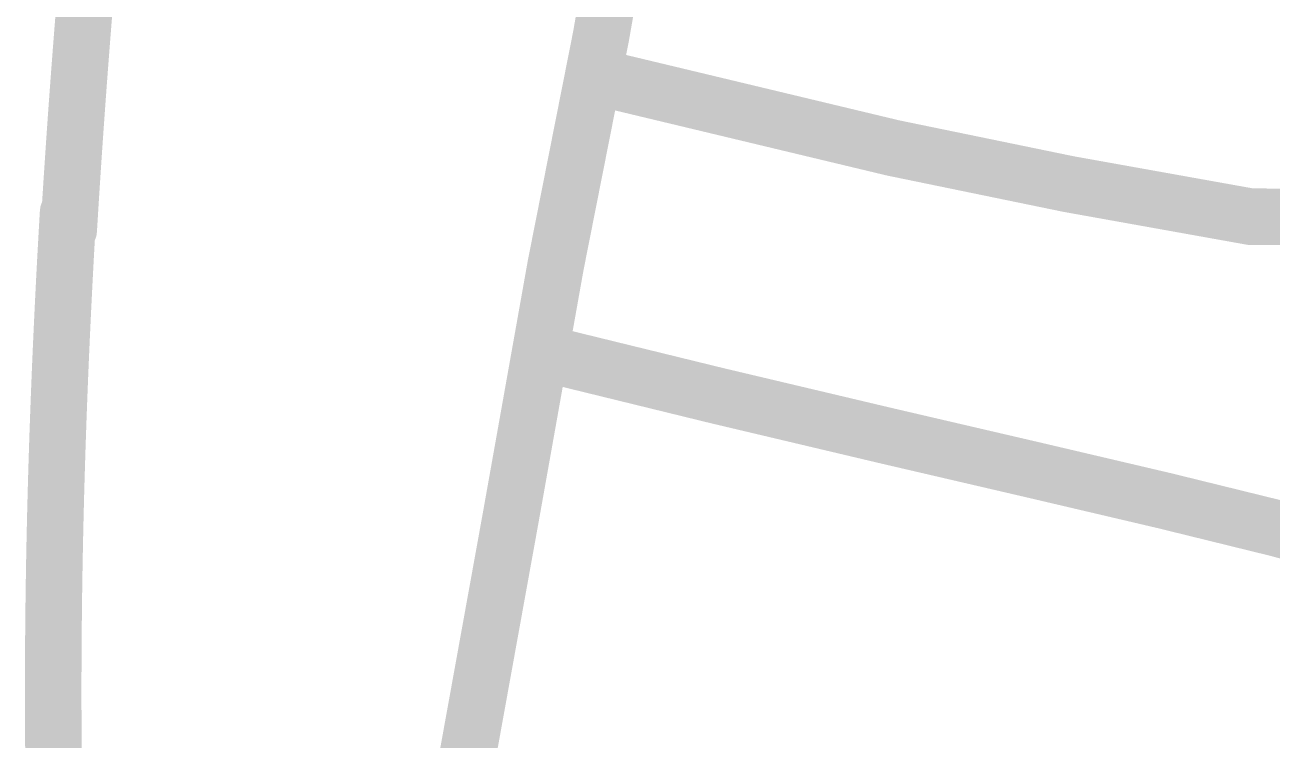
# Model space of a CAD drawing. Header units: inches. Extents: x -300 to 516, y -297 to 231.
# Drawn here: x -25.291 to -22.534, y -182.94 to -181.359 of the extents above; entities that cross this region are included whole.
import ezdxf

# ---------------------------------------------------------------- set-up
doc = ezdxf.new("R2010")
doc.units = ezdxf.units.IN
doc.header["$LTSCALE"] = 24
doc.header["$MEASUREMENT"] = 0
doc.layers.add('EXTERIOR ELEC EQUIP', color=190, linetype='Continuous')

msp = doc.modelspace()

# ---------------------------------------------------------------- linework, layer by layer
at = {"layer": 'EXTERIOR ELEC EQUIP', "const_width": 0.125}
for points in [[(-23.6052642257207, -179.023461736884), (-23.71181396106565, -179.6320072871618), (-23.81557073032224, -180.227183600087), (-23.91726952546661, -180.8109005654556), (-24.01764533847488, -181.3850680730639), (-24.11743316132319, -181.8890960127078), (-24.21736798598765, -182.4498942741836), (-24.31818480444441, -183.0068727472873), (-24.42061860866958, -183.561941321815), (-24.52506139352854, -184.116299800134), (-24.53570023733969, -184.1719803393905)], [(-19.34915933748507, -182.1216324837726), (-19.72235473741666, -182.0797302429686), (-20.1104925734844, -182.0372857747838), (-20.51070190902759, -181.9933953658197), (-20.92011180738554, -181.9471553026774), (-21.33567802024708, -181.8976543414113), (-21.75366305269914, -181.843951115887), (-22.17015609817816, -181.7850967294227), (-22.58124635012061, -181.7826422853369), (-22.98302300196295, -181.710638886948), (-23.37157524714162, -181.6306376375745), (-24.03299937329778, -181.4722379247066)], [(-21.21506066588271, -184.7431565658128), (-21.17026423072726, -184.4658655620607), (-21.1479900858185, -184.2242609787798), (-21.14517775844103, -184.0138711469486), (-21.15876677587949, -183.8302243975456), (-21.18569666541847, -183.6688490615495), (-21.22290695434261, -183.5252734699387), (-21.26733716993651, -183.3950259536918), (-21.31679484401731, -183.2743274050181), (-21.37255952653231, -183.1621689610492), (-21.43677877196129, -183.0582343201477), (-21.51160013478407, -182.962207180676), (-21.59917116948044, -182.8737712409965), (-21.70163943053022, -182.7926101994717), (-21.82115247241321, -182.7184077544639), (-21.95985784960921, -182.6508476043357), (-22.12023090142046, -182.5891502941062), (-22.30605810643892, -182.5306837554221), (-22.52145372807897, -182.4723527665868), (-22.770532029755, -182.4110621059035), (-23.05740727488141, -182.3437165516758), (-23.38619372687258, -182.267220882207), (-23.76100564914289, -182.1784798758004), (-24.15193898440375, -182.0827302704287)]]:
    msp.add_lwpolyline(points, dxfattribs=at)
at = {"layer": 'EXTERIOR ELEC EQUIP', "color": 60, "const_width": 0.125}
msp.add_lwpolyline([(-25.22769426549447, -183.0031919506966), (-25.22771029990605, -183.0018170871569), (-25.22772620215575, -183.0004420911855), (-25.22774197227814, -182.9990669628163), (-25.22775761030779, -182.9976917020828), (-25.22777311627924, -182.9963163090187), (-25.22778849022706, -182.9949407836578), (-25.22780373218581, -182.9935651260336), (-25.22781884219006, -182.9921893361799), (-25.22783382027436, -182.9908134141304), (-25.22784866647327, -182.9894373599187), (-25.22786338082136, -182.9880611735785), (-25.22787796335319, -182.9866848551435), (-25.22789241410332, -182.9853084046473), (-25.22790673310631, -182.9839318221237), (-25.22792092039671, -182.9825551076063), (-25.2279349760091, -182.9811782611288), (-25.22794889997803, -182.9798012827248), (-25.22796269233807, -182.9784241724281), (-25.22797635312378, -182.9770469302724), (-25.22798988236971, -182.9756695562912), (-25.22800328011043, -182.9742920505183), (-25.22801654638049, -182.9729144129874), (-25.22802968121447, -182.9715366437321), (-25.22804268464692, -182.9701587427861), (-25.2280555567124, -182.9687807101832), (-25.22806829744547, -182.9674025459569), (-25.22808090688071, -182.9660242501409), (-25.22809338505266, -182.964645822769), (-25.22810573199588, -182.9632672638748), (-25.22811794774494, -182.9618885734919), (-25.22813003233441, -182.9605097516541), (-25.22814198579883, -182.9591307983951), (-25.22815380817278, -182.9577517137485), (-25.2281654994908, -182.9563724977479), (-25.22817705978748, -182.9549931504272), (-25.22818848909736, -182.9536136718199), (-25.22819978745501, -182.9522340619597), (-25.22821095489498, -182.9508543208803), (-25.22822199145184, -182.9494744486154), (-25.22823289716015, -182.9480944451987), (-25.22824367205448, -182.9467143106638), (-25.22825431616934, -182.9453340450444), (-25.22826482953915, -182.9439536483738), (-25.22827521219827, -182.9425731206856), (-25.22828546418106, -182.9411924620131), (-25.22829558552191, -182.9398116723897), (-25.22830557625518, -182.9384307518487), (-25.22831543641523, -182.9370497004235), (-25.22832516603644, -182.9356685181477), (-25.22833476515305, -182.9342872050542), (-25.22834423379878, -182.9329057611756), (-25.22835357200725, -182.9315241865442), (-25.22836277981204, -182.9301424811921), (-25.22837185724677, -182.9287606451516), (-25.22838080434502, -182.9273786784549), (-25.22838962114041, -182.9259965811343), (-25.22839830766653, -182.924614353222), (-25.22840686395695, -182.9232319947502), (-25.22841529004512, -182.9218495057509), (-25.22842358596445, -182.920466886256), (-25.22843175174833, -182.9190841362976), (-25.22843978743019, -182.9177012559074), (-25.22844769304342, -182.9163182451176), (-25.22845546862145, -182.9149351039601), (-25.22846311419767, -182.9135518324667), (-25.2284706298055, -182.9121684306695), (-25.22847801547836, -182.9107848986004), (-25.22848527124964, -182.9094012362913), (-25.22849239715275, -182.9080174437743), (-25.2284993932211, -182.9066335210812), (-25.22850625948811, -182.905249468244), (-25.22851299598719, -182.9038652852947), (-25.22851960275173, -182.9024809722652), (-25.22852607981516, -182.9010965291874), (-25.22853242721088, -182.8997119560933), (-25.22853864497229, -182.8983272530149), (-25.22854473313282, -182.8969424199841), (-25.22855069172586, -182.8955574570329), (-25.22855652078483, -182.8941723641932), (-25.22856222034314, -182.8927871414969), (-25.22856779043419, -182.8914017889761), (-25.22857323109139, -182.8900163066626), (-25.22857854234816, -182.8886306945885), (-25.2285837242379, -182.8872449527856), (-25.22858877679403, -182.8858590812859), (-25.22859370004994, -182.8844730801214), (-25.22859849403905, -182.883086949324), (-25.22860315879477, -182.8817006889257), (-25.22860769435051, -182.8803142989584), (-25.22861210073968, -182.878927779454), (-25.22861637799568, -182.8775411304446), (-25.22862052615193, -182.8761543519621), (-25.22862454524183, -182.8747674440384), (-25.2286284352988, -182.8733804067054), (-25.22863219635624, -182.8719932399952), (-25.22863582844757, -182.8706059439397), (-25.22863933160618, -182.8692185185707), (-25.22864270586549, -182.8678309639204), (-25.22864595125892, -182.8664432800206), (-25.22864906781986, -182.8650554669032), (-25.22865205558173, -182.8636675246003), (-25.22865491457793, -182.8622794531438), (-25.22865764484188, -182.8608912525656), (-25.22866024640699, -182.8595029228977), (-25.22866271930666, -182.858114464172), (-25.22866506357417, -182.8567258764203), (-25.22866727924231, -182.8553371596736), (-25.22866936634369, -182.8539483139627), (-25.22867132491098, -182.8525593393184), (-25.22867315497679, -182.8511702357714), (-25.22867485657379, -182.8497810033526), (-25.22867642973462, -182.8483916420928), (-25.22867787449189, -182.8470021520228), (-25.22867919087777, -182.8456125331725), (-25.22868037892231, -182.8442227855691), (-25.22868143865509, -182.8428329092386), (-25.22868237010568, -182.8414429042073), (-25.22868317330365, -182.8400527705013), (-25.22868384827856, -182.8386625081469), (-25.22868439506, -182.8372721171702), (-25.22868481367751, -182.8358815975975), (-25.22868510416056, -182.8344909494546), (-25.22868526653805, -182.833100172767), (-25.22868530083881, -182.8317092675596), (-25.22868520709162, -182.8303182338574), (-25.22868498532529, -182.8289270716856), (-25.22868463556862, -182.827535781069), (-25.22868415785041, -182.8261443620329), (-25.22868355219945, -182.8247528146022), (-25.22868281864456, -182.8233611388019), (-25.22868195721453, -182.8219693346572), (-25.22868096793817, -182.820577402193), (-25.22867985084427, -182.8191853414344), (-25.22867860596164, -182.8177931524065), (-25.22867723331907, -182.8164008351342), (-25.22867573294537, -182.8150083896427), (-25.22867410486934, -182.8136158159569), (-25.22867234911978, -182.8122231141019), (-25.22867046572549, -182.8108302841028), (-25.22866845471527, -182.8094373259846), (-25.22866631611792, -182.8080442397723), (-25.22866404996225, -182.806651025491), (-25.22866165627705, -182.8052576831657), (-25.22865913509112, -182.8038642128215), (-25.22865648643328, -182.8024706144834), (-25.22865371033231, -182.8010768881764), (-25.22865080681701, -182.7996830339256), (-25.2286477759162, -182.7982890517561), (-25.22864461765866, -182.7968949416928), (-25.22864133207321, -182.7955007037609), (-25.22863791918864, -182.7941063379853), (-25.22863437903375, -182.7927118443911), (-25.22863071163735, -182.7913172230034), (-25.22862691702823, -182.7899224738472), (-25.2286229952352, -182.7885275969474), (-25.22861894628705, -182.7871325923293), (-25.2286147702126, -182.7857374600178), (-25.22861046704062, -182.7843422000379), (-25.22860603679995, -182.7829468124147), (-25.22860147951936, -182.7815512971733), (-25.22859679522766, -182.7801556543387), (-25.22859198395365, -182.7787598839359), (-25.22858704572614, -182.77736398599), (-25.22858198057392, -182.7759679605259), (-25.2285767885258, -182.7745718075689), (-25.22857146961057, -182.7731755271438), (-25.22856602385705, -182.7717791192758), (-25.22856045129402, -182.7703825839898), (-25.22855475195029, -182.768985921311), (-25.22854892585462, -182.7675891312643), (-25.22854297303567, -182.7661922138745), (-25.22853689352204, -182.7647951691665), (-25.22853068734233, -182.7633979971648), (-25.22852435452516, -182.7620006978943), (-25.22851789509913, -182.7606032713798), (-25.22851130909286, -182.759205717646), (-25.22850459653495, -182.7578080367176), (-25.22849775745388, -182.7564102286192), (-25.22849079187763, -182.7550122933746), (-25.22848369983403, -182.7536142310075), (-25.22847648135093, -182.7522160415414), (-25.22846913645617, -182.7508177249998), (-25.22846166517757, -182.7494192814066), (-25.228454067543, -182.7480207107851), (-25.22844634358028, -182.7466220131591), (-25.22843849331723, -182.745223188552), (-25.22843051678153, -182.7438242369873), (-25.22842241400083, -182.7424251584883), (-25.22841418500277, -182.7410259530782), (-25.22840582981501, -182.7396266207804), (-25.22839734846519, -182.7382271616183), (-25.22838874098096, -182.736827575615), (-25.22838000738998, -182.735427862794), (-25.22837114771988, -182.7340280231786), (-25.22836216199833, -182.732628056792), (-25.22835305025297, -182.7312279636577), (-25.22834381251144, -182.7298277437988), (-25.2283344488014, -182.7284273972387), (-25.22832495915049, -182.7270269240008), (-25.22831534358637, -182.7256263241083), (-25.22830560213669, -182.7242255975846), (-25.22829573482908, -182.7228247444529), (-25.22828574169121, -182.7214237647367), (-25.22827562275071, -182.7200226584592), (-25.22826537803524, -182.7186214256436), (-25.22825500757246, -182.7172200663135), (-25.22824451138999, -182.7158185804919), (-25.22823388951551, -182.7144169682024), (-25.22822314197664, -182.7130152294681), (-25.22821226880106, -182.7116133643125), (-25.22820127001639, -182.7102113727587), (-25.22819014565029, -182.7088092548302), (-25.22817889573042, -182.7074070105503), (-25.22816752028442, -182.7060046399422), (-25.22815601933993, -182.7046021430293), (-25.22814439292461, -182.7031995198348), (-25.22813264106611, -182.7017967703823), (-25.22812076379207, -182.7003938946948), (-25.22810876113014, -182.6989908927957), (-25.22809663310798, -182.6975877647084), (-25.22808437975323, -182.6961845104562), (-25.22807200109354, -182.6947811300624), (-25.22805949715655, -182.6933776235503), (-25.22804686796993, -182.6919739909432), (-25.22803411356132, -182.6905702322644), (-25.22802123395836, -182.6891663475373), (-25.2280082291887, -182.6877623367851), (-25.22799509928, -182.6863582000313), (-25.2279818442599, -182.684953937299), (-25.22796846415606, -182.6835495486116), (-25.22795495899611, -182.6821450339925), (-25.22794132880772, -182.6807403934649), (-25.22792757361852, -182.6793356270521), (-25.22791369345617, -182.6779307347775), (-25.22789968834832, -182.6765257166645), (-25.22788555832261, -182.6751205727362), (-25.2278713034067, -182.673715303016), (-25.22785692362823, -182.6723099075273), (-25.22784241901485, -182.6709043862933), (-25.22782778959422, -182.6694987393374), (-25.22781303539397, -182.6680929666828), (-25.22779815644176, -182.666687068353), (-25.22778315276524, -182.6652810443712), (-25.22776802439206, -182.6638748947607), (-25.22775277134986, -182.6624686195448), (-25.2277373936663, -182.6610622187469), (-25.22772189136902, -182.6596556923903), (-25.22770626448568, -182.6582490404983), (-25.22769051304391, -182.6568422630941), (-25.22767463707137, -182.6554353602012), (-25.22765863659572, -182.6540283318428), (-25.22764251164459, -182.6526211780423), (-25.22762626224564, -182.6512138988229), (-25.22760988842652, -182.6498064942081), (-25.22759339021487, -182.648398964221), (-25.22757676763834, -182.646991308885), (-25.22756002072459, -182.6455835282234), (-25.22754314950126, -182.6441756222596), (-25.227526153996, -182.6427675910169), (-25.22750903423646, -182.6413594345185), (-25.22749179025028, -182.6399511527878), (-25.22747442206513, -182.6385427458481), (-25.22745692970864, -182.6371342137228), (-25.22743931320847, -182.6357255564351), (-25.22742157259225, -182.6343167740083), (-25.22740370788766, -182.6329078664658), (-25.22738571912232, -182.6314988338308), (-25.2273676063239, -182.6300896761268), (-25.22734936952003, -182.628680393377), (-25.22733100873838, -182.6272709856047), (-25.22731252400658, -182.6258614528332), (-25.22729391535229, -182.624451795086), (-25.22727518280315, -182.6230420123862), (-25.22725632638682, -182.6216321047571), (-25.22723734613094, -182.6202220722222), (-25.22721824206317, -182.6188119148047), (-25.22719901421114, -182.6174016325279), (-25.22717966260252, -182.6159912254152), (-25.22716018726494, -182.6145806934899), (-25.22714058822606, -182.6131700367752), (-25.22712086551354, -182.6117592552945), (-25.227101019155, -182.6103483490712), (-25.22708104917811, -182.6089373181285), (-25.22706095561051, -182.6075261624897), (-25.22704073847986, -182.6061148821782), (-25.2270203978138, -182.6047034772172), (-25.22699993363997, -182.6032919476302), (-25.22697934598604, -182.6018802934403), (-25.22695863487964, -182.600468514671), (-25.22693780034843, -182.5990566113455), (-25.22691684242006, -182.5976445834872), (-25.22689576112218, -182.5962324311193), (-25.22687455648243, -182.5948201542652), (-25.22685322852845, -182.5934077529482), (-25.22683177728791, -182.5919952271916), (-25.22681020278846, -182.5905825770188), (-25.22678850505773, -182.5891698024529), (-25.22676668412338, -182.5877569035175), (-25.22674474001306, -182.5863438802357), (-25.22672267275442, -182.5849307326309), (-25.22670048237509, -182.5835174607265), (-25.22667816890275, -182.5821040645456), (-25.22665573236502, -182.5806905441117), (-25.22663317278957, -182.579276899448), (-25.22661049020404, -182.5778631305779), (-25.22658768463608, -182.5764492375247), (-25.22656475611334, -182.5750352203117), (-25.22654170466346, -182.5736210789622), (-25.22651853031411, -182.5722068134995), (-25.22649523309292, -182.570792423947), (-25.22647181302754, -182.5693779103279), (-25.22644827014563, -182.5679632726656), (-25.22642460447483, -182.5665485109834), (-25.22640081604279, -182.5651336253046), (-25.22637690487716, -182.5637186156525), (-25.22635287100559, -182.5623034820505), (-25.22632871445572, -182.5608882245218), (-25.22630443525522, -182.5594728430898), (-25.22628003343172, -182.5580573377778), (-25.22625550901287, -182.556641708609), (-25.22623086202633, -182.5552259556069), (-25.22620609249974, -182.5538100787947), (-25.22618120046075, -182.5523940781958), (-25.22615618593701, -182.5509779538334), (-25.22613104895618, -182.5495617057309), (-25.22610578954588, -182.5481453339116), (-25.22608040773379, -182.5467288383988), (-25.22605490354755, -182.5453122192158), (-25.2260292770148, -182.543895476386), (-25.22600352816319, -182.5424786099326), (-25.22597765702038, -182.5410616198789), (-25.225951663614, -182.5396445062484), (-25.22592554797172, -182.5382272690643), (-25.22589931012118, -182.5368099083498), (-25.22587295009003, -182.5353924241284), (-25.22584646790591, -182.5339748164234), (-25.22581986359648, -182.532557085258), (-25.22579313718938, -182.5311392306556), (-25.22576628871228, -182.5297212526395), (-25.2257393181928, -182.528303151233), (-25.22571222565861, -182.5268849264594), (-25.22568501113734, -182.525466578342), (-25.22565767465666, -182.5240481069042), (-25.2256302162442, -182.5226295121693), (-25.22560263592763, -182.5212107941606), (-25.22557493373458, -182.5197919529013), (-25.2255471096927, -182.5183729884149), (-25.22551916382966, -182.5169539007246), (-25.22549109617308, -182.5155346898538), (-25.22546290675062, -182.5141153558257), (-25.22543459558994, -182.5126958986637), (-25.22540616271868, -182.5112763183911), (-25.22537760816448, -182.5098566150311), (-25.22534893195501, -182.5084367886072), (-25.2253201341179, -182.5070168391427), (-25.22529121468081, -182.5055967666608), (-25.22526217367138, -182.5041765711849), (-25.22523301111727, -182.5027562527383), (-25.22520372704612, -182.5013358113442), (-25.22517432148558, -182.4999152470261), (-25.22514479446329, -182.4984945598072), (-25.22511514600693, -182.4970737497109), (-25.22508537614412, -182.4956528167604), (-25.22505548490251, -182.4942317609791), (-25.22502547230977, -182.4928105823903), (-25.22499533839352, -182.4913892810173), (-25.22496508318143, -182.4899678568834), (-25.22493470670115, -182.488546310012), (-25.22490420898032, -182.4871246404263), (-25.22487359004659, -182.4857028481497), (-25.2248428499276, -182.4842809332055), (-25.22481198865102, -182.482858895617), (-25.22478100624448, -182.4814367354075), (-25.22474990273564, -182.4800144526003), (-25.22471867815215, -182.4785920472188), (-25.22468733252165, -182.4771695192862), (-25.22465586587179, -182.4757468688259), (-25.22462427823023, -182.4743240958612), (-25.2245925696246, -182.4729012004154), (-25.22456074008257, -182.4714781825119), (-25.22452878963178, -182.4700550421739), (-25.22449671829986, -182.4686317794247), (-25.2244645261145, -182.4672083942877), (-25.22443221310331, -182.4657848867862), (-25.22439977929396, -182.4643612569435), (-25.2243672247141, -182.4629375047829), (-25.22433454939136, -182.4615136303277), (-25.22430175335341, -182.4600896336013), (-25.22426883662789, -182.458665514627), (-25.22423579924245, -182.4572412734281), (-25.22420264122473, -182.4558169100278), (-25.22416936260239, -182.4543924244495), (-25.22413596340308, -182.4529678167166), (-25.22410244365444, -182.4515430868523), (-25.22406880338413, -182.45011823488), (-25.22403504261979, -182.4486932608229), (-25.22400116138907, -182.4472681647044), (-25.22396715971962, -182.4458429465479), (-25.2239330376391, -182.4444176063765), (-25.22389879517514, -182.4429921442137), (-25.2238644323554, -182.4415665600827), (-25.22382994920752, -182.4401408540069), (-25.22379534575916, -182.4387150260095), (-25.22376062203797, -182.437289076114), (-25.22372577807158, -182.4358630043436), (-25.22369081388766, -182.4344368107216), (-25.22365572951385, -182.4330104952713), (-25.2236205249778, -182.4315840580161), (-25.22358520030716, -182.4301574989793), (-25.22354975552958, -182.4287308181841), (-25.2235141906727, -182.427304015654), (-25.22347850576418, -182.4258770914122), (-25.22344270083166, -182.424450045482), (-25.22340677590279, -182.4230228778867), (-25.22337073100523, -182.4215955886498), (-25.22333456616662, -182.4201681777944), (-25.22329828141461, -182.4187406453439), (-25.22326187677685, -182.4173129913216), (-25.22322535228098, -182.4158852157508), (-25.22318870795467, -182.4144573186549), (-25.22315194382555, -182.4130293000571), (-25.22311505992127, -182.4116011599808), (-25.22307805626949, -182.4101728984493), (-25.22304093289785, -182.4087445154859), (-25.22300368983399, -182.4073160111139), (-25.22296632710558, -182.4058873853567), (-25.22292884474027, -182.4044586382375), (-25.22289124276568, -182.4030297697796), (-25.22285352120949, -182.4016007800065), (-25.22281568009933, -182.4001716689413), (-25.22277771946286, -182.3987424366075), (-25.22273963932772, -182.3973130830283), (-25.22270143972156, -182.395883608227), (-25.22266312067204, -182.394454012227), (-25.2226246822068, -182.3930242950515), (-25.22258612435348, -182.391594456724), (-25.22254744713975, -182.3901644972676), (-25.22250865059324, -182.3887344167058), (-25.22246973474161, -182.3873042150618), (-25.22243069961251, -182.3858738923589), (-25.22239154523357, -182.3844434486205), (-25.22235227163246, -182.38301288387), (-25.22231287883683, -182.3815821981304), (-25.22227336687432, -182.3801513914253), (-25.22223373577257, -182.378720463778), (-25.22219398555924, -182.3772894152116), (-25.22215411626198, -182.3758582457497), (-25.22211412790844, -182.3744269554154), (-25.22207402052626, -182.3729955442321), (-25.2220337941431, -182.3715640122231), (-25.2219934487866, -182.3701323594117), (-25.22195298448442, -182.3687005858213), (-25.22191240126419, -182.3672686914751), (-25.22187169915358, -182.3658366763964), (-25.22183087818022, -182.3644045406087), (-25.22178993837177, -182.3629722841351), (-25.22174887975588, -182.3615399069991), (-25.22170770236019, -182.3601074092239), (-25.22166640621236, -182.3586747908328), (-25.22162499134004, -182.3572420518492), (-25.22158345777086, -182.3558091922964), (-25.22154180553249, -182.3543762121976), (-25.22150003465257, -182.3529431115763), (-25.22145814515875, -182.3515098904557), (-25.22141613707867, -182.3500765488591), (-25.22137401043999, -182.3486430868099), (-25.22133176527036, -182.3472095043313), (-25.22128940159743, -182.3457758014468), (-25.22124691944883, -182.3443419781795), (-25.22120431885223, -182.3429080345528), (-25.22116159983528, -182.34147397059), (-25.22111876242561, -182.3400397863145), (-25.22107580665089, -182.3386054817496), (-25.22103273253875, -182.3371710569185), (-25.22098954011685, -182.3357365118447), (-25.22094622941284, -182.3343018465513), (-25.22090280045436, -182.3328670610617), (-25.22085925326907, -182.3314321553993), (-25.2208155878846, -182.3299971295874), (-25.22077180432862, -182.3285619836492), (-25.22072790262878, -182.3271267176081), (-25.22068388281271, -182.3256913314873), (-25.22063974490807, -182.3242558253104), (-25.22059548894251, -182.3228201991004), (-25.22055111494367, -182.3213844528807), (-25.22050662293921, -182.3199485866748), (-25.22046201295678, -182.3185126005058), (-25.22041728502402, -182.3170764943971), (-25.22037243916858, -182.315640268372), (-25.22032747541811, -182.3142039224538), (-25.22028239380026, -182.3127674566659), (-25.22023719434269, -182.3113308710315), (-25.22019187707303, -182.309894165574), (-25.22014644201894, -182.3084573403167), (-25.22010088920806, -182.3070203952828), (-25.22005521866805, -182.3055833304958), (-25.22000943042655, -182.3041461459789), (-25.21996352451121, -182.3027088417555), (-25.21991750094969, -182.3012714178488), (-25.21987135976963, -182.2998338742822), (-25.21982510099867, -182.298396211079), (-25.21977872466448, -182.2969584282625), (-25.21973223079469, -182.295520525856), (-25.21968561941696, -182.2940825038828), (-25.21963889055893, -182.2926443623663), (-25.21959204424826, -182.2912061013298), (-25.21954508051259, -182.2897677207965), (-25.21949799937957, -182.2883292207899), (-25.21945080087686, -182.2868906013331), (-25.21940348503209, -182.2854518624497), (-25.21935605187292, -182.2840130041627), (-25.219308501427, -182.2825740264956), (-25.21926083372198, -182.2811349294717), (-25.2192130487855, -182.2796957131143), (-25.21916514664522, -182.2782563774466), (-25.21911712732878, -182.2768169224921), (-25.21906899086383, -182.2753773482741), (-25.21902073727803, -182.2739376548158), (-25.218972366599, -182.2724978421405), (-25.21892387885443, -182.2710579102717), (-25.21887527407194, -182.2696178592325), (-25.21882655227919, -182.2681776890464), (-25.21877771350382, -182.2667373997366), (-25.21872875777349, -182.2652969913264), (-25.21867968511584, -182.2638564638392), (-25.21863049555852, -182.2624158172983), (-25.21858118912919, -182.2609750517269), (-25.21853176585548, -182.2595341671485), (-25.21848222576506, -182.2580931635863), (-25.21843256888556, -182.2566520410636), (-25.21838279524464, -182.2552107996038), (-25.21833290486994, -182.2537694392302), (-25.21828289778913, -182.252327959966), (-25.21823277402983, -182.2508863618347), (-25.21818253361971, -182.2494446448594), (-25.21813217658641, -182.2480028090636), (-25.21808170295758, -182.2465608544705), (-25.21803111276087, -182.2451187811035), (-25.21798040602392, -182.2436765889859), (-25.2179295827744, -182.242234278141), (-25.21787864303994, -182.2407918485921), (-25.2178275868482, -182.2393493003625), (-25.21777641422682, -182.2379066334755), (-25.21772512520345, -182.2364638479545), (-25.21767371980575, -182.2350209438228), (-25.21762219806136, -182.2335779211036), (-25.21757055999792, -182.2321347798204), (-25.2175188056431, -182.2306915199963), (-25.21746693502453, -182.2292481416548), (-25.21741494816987, -182.2278046448192), (-25.21736284510677, -182.2263610295127), (-25.21731062586286, -182.2249172957587), (-25.21725829046582, -182.2234734435805), (-25.21720583894326, -182.2220294730013), (-25.21715327132281, -182.2205853840446), (-25.21710058763207, -182.2191411767334), (-25.21704778789863, -182.2176968510911), (-25.2169948721501, -182.2162524071408), (-25.21694184041407, -182.2148078449059), (-25.21688869271815, -182.2133631644095), (-25.21683542908994, -182.211918365675), (-25.216782049557, -182.2104734487254), (-25.21672855414679, -182.2090284135839), (-25.2166749428867, -182.2075832602733), (-25.21662121580415, -182.2061379888167), (-25.21656737292654, -182.2046925992369), (-25.21651341428129, -182.203247091557), (-25.21645933989581, -182.2018014657999), (-25.21640514979749, -182.2003557219885), (-25.21635084401375, -182.1989098601458), (-25.21629642257195, -182.1974638802947), (-25.21624188549945, -182.1960177824581), (-25.21618723282361, -182.1945715666588), (-25.2161324645718, -182.1931252329197), (-25.21607758077138, -182.1916787812638), (-25.2160225814497, -182.1902322117139), (-25.21596746663413, -182.1887855242928), (-25.21591223635203, -182.1873387190235), (-25.21585689063076, -182.1858917959289), (-25.21580142949767, -182.1844447550318), (-25.21574585298014, -182.1829975963552), (-25.21569016110552, -182.1815503199218), (-25.21563435390117, -182.1801029257547), (-25.21557843139446, -182.1786554138766), (-25.21552239361274, -182.1772077843104), (-25.21546624058338, -182.1757600370791), (-25.21540997233373, -182.1743121722056), (-25.21535358889116, -182.1728641897126), (-25.21529709028303, -182.1714160896231), (-25.21524047653669, -182.16996787196), (-25.21518374767952, -182.1685195367462), (-25.21512690373887, -182.1670710840045), (-25.2150699447421, -182.1656225137578), (-25.21501287071657, -182.164173826029), (-25.21495568168965, -182.1627250208411), (-25.21489837768869, -182.1612760982168), (-25.21484095874105, -182.159827058179), (-25.21478342487411, -182.1583779007507), (-25.21472577611521, -182.1569286259548), (-25.21466801249172, -182.155479233814), (-25.21461013403099, -182.1540297243514), (-25.2145521407604, -182.1525800975897), (-25.2144940327073, -182.1511303535519), (-25.21443580989905, -182.1496804922608), (-25.21437747236302, -182.1482305137393), (-25.21431902012656, -182.1467804180104), (-25.21426045321703, -182.1453302050969), (-25.21420177166179, -182.1438798750216), (-25.21414297548823, -182.1424294278075), (-25.21408406472367, -182.1409788634775), (-25.21402503939549, -182.1395281820544), (-25.21396589953105, -182.1380773835611), (-25.21390664515771, -182.1366264680205), (-25.21384727630283, -182.1351754354555), (-25.21378779299377, -182.1337242858889), (-25.2137281952579, -182.1322730193438), (-25.21366848312256, -182.1308216358428), (-25.21360865661511, -182.1293701354089), (-25.21354871576272, -182.1279185180647), (-25.21348866059258, -182.1264667838328), (-25.21342849113185, -182.1250149327359), (-25.2133682074077, -182.1235629647964), (-25.2133078094473, -182.122110880037), (-25.21324729727781, -182.1206586784803), (-25.21318667092642, -182.119206360149), (-25.21312593042015, -182.1177539250652), (-25.21306507578554, -182.1163013732509), (-25.21300410704898, -182.1148487047273), (-25.21294302423689, -182.1133959195159), (-25.21288182737565, -182.1119430176382), (-25.21282051649167, -182.1104899991155), (-25.21275909161136, -182.1090368639695), (-25.2126975527611, -182.1075836122214), (-25.21263589996728, -182.1061302438927), (-25.21257413325613, -182.1046767590046), (-25.21251225265386, -182.1032231575783), (-25.21245025818668, -182.1017694396349), (-25.21238814988081, -182.1003156051955), (-25.21232592776242, -182.0988616542814), (-25.21226359185777, -182.0974075869136), (-25.21220114219304, -182.0959534031134), (-25.21213857879444, -182.0944991029019), (-25.21207590168818, -182.0930446863002), (-25.21201311090048, -182.0915901533295), (-25.21195020645753, -182.090135504011), (-25.21188718838556, -182.0886807383658), (-25.21182405671076, -182.087225856415), (-25.21176081145935, -182.08577085818), (-25.21169745265754, -182.0843157436816), (-25.21163398033153, -182.0828605129413), (-25.21157039450753, -182.08140516598), (-25.21150669521176, -182.079949702819), (-25.21144288247042, -182.0784941234794), (-25.21137895630972, -182.0770384279824), (-25.21131491675586, -182.0755826163491), (-25.21125076383507, -182.0741266886007), (-25.21118649757354, -182.0726706447583), (-25.21112211799749, -182.0712144848432), (-25.21105762513312, -182.0697582088764), (-25.21099301900665, -182.0683018168791), (-25.21092829964428, -182.0668453088724), (-25.21086346707222, -182.0653886848776), (-25.21079852131668, -182.0639319449158), (-25.21073346240387, -182.062475089008), (-25.21066829035999, -182.0610181171756), (-25.21060300521127, -182.0595610294397), (-25.21053760698389, -182.0581038258213), (-25.21047209570409, -182.0566465063418), (-25.21040647139806, -182.0551890710221), (-25.21034073409201, -182.0537315198835), (-25.21027488381215, -182.0522738529472), (-25.21020892058469, -182.0508160702342), (-25.21014284443584, -182.0493581717658), (-25.2100766553918, -182.047900157563), (-25.2100103534788, -182.0464420276472), (-25.20994393872303, -182.0449837820393), (-25.2098774111507, -182.0435254207607), (-25.20981077078802, -182.0420669438323), (-25.20974401766121, -182.0406083512755), (-25.20967715179647, -182.0391496431112), (-25.20961017322001, -182.0376908193608), (-25.20954308195803, -182.0362318800454), (-25.2094758780367, -182.0347728251859), (-25.20940856148217, -182.0333136548036), (-25.20934113232063, -182.0318543689195), (-25.20927359057821, -182.0303949675547), (-25.20920593628108, -182.0289354507303), (-25.20913816945541, -182.0274758184673), (-25.20907029012736, -182.0260160707869), (-25.20900229832304, -182.0245562077101), (-25.20893419406848, -182.0230962292577), (-25.20886597738962, -182.0216361354505), (-25.20879764831244, -182.0201759263093), (-25.20872920686292, -182.018715601855), (-25.20866065306702, -182.0172551621083), (-25.20859198695071, -182.01579460709), (-25.20852320853995, -182.0143339368209), (-25.20845431786071, -182.0128731513218), (-25.20838531493892, -182.0114122506134), (-25.2083161998005, -182.0099512347165), (-25.20824697247136, -182.0084901036518), (-25.20817763297744, -182.0070288574399), (-25.20810818134465, -182.0055674961017), (-25.20803861759891, -182.0041060196579), (-25.20796894176614, -182.0026444281291), (-25.20789915387227, -182.0011827215362), (-25.2078292539432, -181.9997208998998), (-25.20775924200488, -181.9982589632406), (-25.20768911808321, -181.9967969115794), (-25.20761888220411, -181.9953347449369), (-25.20754853439351, -181.9938724633338), (-25.20747807467734, -181.9924100667909), (-25.2074075030815, -181.9909475553289), (-25.20733681963192, -181.9894849289685), (-25.20726602435452, -181.9880221877304), (-25.20719511727523, -181.9865593316353), (-25.20712409841995, -181.9850963607041), (-25.20705296781462, -181.9836332749573), (-25.20698172548516, -181.9821700744158), (-25.20691037145748, -181.9807067591002), (-25.20683890575751, -181.9792433290313), (-25.20676732841116, -181.9777797842298), (-25.20669563944436, -181.9763161247164), (-25.20662383888303, -181.9748523505119), (-25.20655192675309, -181.973388461637), (-25.20647990308046, -181.9719244581123), (-25.20640776789106, -181.9704603399587), (-25.20633552121082, -181.9689961071969), (-25.20626316306565, -181.9675317598475), (-25.20619069348147, -181.9660672979313), (-25.20611811248421, -181.964602721469), (-25.20604542009977, -181.9631380304814), (-25.2059726163541, -181.9616732249892), (-25.20589970127311, -181.960208305013), (-25.2058266748827, -181.9587432705737), (-25.20575353720883, -181.957278121692), (-25.20568028827739, -181.9558128583885), (-25.20560692811431, -181.954347480684), (-25.20553345674551, -181.9528819885992), (-25.20545987419692, -181.9514163821549), (-25.20538618049445, -181.9499506613718), (-25.20531237566403, -181.9484848262705), (-25.20523845973156, -181.9470188768719), (-25.20516443272299, -181.9455528131967), (-25.20509029466422, -181.9440866352655), (-25.20501604558118, -181.9426203430991), (-25.20494168549979, -181.9411539367182), (-25.20486721444597, -181.9396874161436), (-25.20479263244563, -181.9382207813959), (-25.20471793952471, -181.936754032496), (-25.20464313570912, -181.9352871694644), (-25.20456822102479, -181.933820192322), (-25.20449319549762, -181.9323531010895), (-25.20441805915355, -181.9308858957876), (-25.2043428120185, -181.929418576437), (-25.20426745411838, -181.9279511430584), (-25.20419198547913, -181.9264835956727), (-25.20411640612664, -181.9250159343004), (-25.20404071608686, -181.9235481589623), (-25.2039649153857, -181.9220802696792), (-25.20388900404907, -181.9206122664717), (-25.20381298210291, -181.9191441493607), (-25.20373684957313, -181.9176759183667), (-25.20366060648566, -181.9162075735107), (-25.2035842528664, -181.9147391148132), (-25.20350778874129, -181.9132705422949), (-25.20343121413625, -181.9118018559767), (-25.20335452907719, -181.9103330558792), (-25.20327773359005, -181.9088641420233), (-25.20320082770073, -181.9073951144295), (-25.20312381143515, -181.9059259731186), (-25.20304668481925, -181.9044567181114), (-25.20296944787894, -181.9029873494285), (-25.20289210064014, -181.9015178670907), (-25.20281464312878, -181.9000482711187), (-25.20273707537076, -181.8985785615333), (-25.20265939739203, -181.8971087383552), (-25.20258160921848, -181.895638801605), (-25.20250371087606, -181.8941687513036), (-25.20242570239066, -181.8926985874716), (-25.20234758378823, -181.8912283101298), (-25.20226935509467, -181.8897579192988), (-25.20219101633592, -181.8882874149995), (-25.20211256753788, -181.8868167972525), (-25.20203400872649, -181.8853460660786), (-25.20195533992765, -181.8838752214985), (-25.20187656116731, -181.8824042635329), (-25.20179767247136, -181.8809331922025), (-25.20171867386574, -181.8794620075281), (-25.20163956537636, -181.8779907095304), (-25.20156034702915, -181.8765192982301), (-25.20148101885003, -181.875047773648), (-25.20140158086491, -181.8735761358047), (-25.20132203309973, -181.872104384721), (-25.20124237558039, -181.8706325204176), (-25.20116260833283, -181.8691605429152), (-25.20108273138295, -181.8676884522347), (-25.20100274475669, -181.8662162483965), (-25.20092264847996, -181.8647439314217), (-25.20084244257869, -181.8632715013307), (-25.20076212707879, -181.8617989581444), (-25.20068170200618, -181.8603263018836), (-25.2006011673868, -181.8588535325688), (-25.20052052324655, -181.8573806502208), (-25.20043976961135, -181.8559076548605), (-25.20035890650714, -181.8544345465084), (-25.20027793395983, -181.8529613251853), (-25.20019685199533, -181.8514879909119), (-25.20011566063959, -181.8500145437091), (-25.2000343599185, -181.8485409835974), (-25.19995294985799, -181.8470673105976), (-25.199871430484, -181.8455935247304), (-25.19978980182242, -181.8441196260167), (-25.19970806389919, -181.842645614477), (-25.19962621674022, -181.8411714901321), (-25.19954426037145, -181.8396972530027), (-25.19946219481878, -181.8382229031096), (-25.19938002010814, -181.8367484404735), (-25.19929773626545, -181.8352738651151), (-25.19921534331664, -181.8337991770552), (-25.19913284128762, -181.8323243763143), (-25.19905023020431, -181.8308494629134), (-25.19896751009263, -181.8293744368731), (-25.19888468097851, -181.8278992982141), (-25.19880174288786, -181.8264240469572), (-25.19871869584661, -181.8249486831231), (-25.19863553988068, -181.8234732067325), (-25.19855227501598, -181.8219976178061), (-25.19846890127845, -181.8205219163646), (-25.19838541869399, -181.8190461024289), (-25.19830182728853, -181.8175701760196), (-25.19821812708799, -181.8160941371573), (-25.1981343181183, -181.814617985863), (-25.19805040040537, -181.8131417221572), (-25.19796637397512, -181.8116653460608), (-25.19788223885348, -181.8101888575943), (-25.19779799506637, -181.8087122567787), (-25.1977136426397, -181.8072355436345), (-25.1976291815994, -181.8057587181825), (-25.19754461197139, -181.8042817804434), (-25.19745993378158, -181.8028047304381), (-25.19737514705591, -181.801327568187), (-25.19729025182029, -181.7998502937111), (-25.19720524810063, -181.798372907031), (-25.19712013592288, -181.7968954081675), (-25.19703491531293, -181.7954177971413), (-25.19694958629672, -181.793940073973), (-25.19686414890016, -181.7924622386835), (-25.19677860314918, -181.7909842912935), (-25.1966929490697, -181.7895062318236), (-25.19660718668764, -181.7880280602946), (-25.19652131602891, -181.7865497767273), (-25.19643533711944, -181.7850713811423), (-25.19634924998516, -181.7835928735604), (-25.19626305465197, -181.7821142540023), (-25.19617675114581, -181.7806355224887), (-25.19609033949259, -181.7791566790403), (-25.19600381971823, -181.7776980687301), (-25.19591719184866, -181.776361416839), (-25.1958304559098, -181.7752687937004), (-25.19574361192755, -181.7745422696474), (-25.19565665992786, -181.7743039150133), (-25.19556959993664, -181.7746758001313), (-25.1954824319798, -181.7757799953346), (-25.19539515608327, -181.7777385709565), (-25.19530777227297, -181.7806125621739), (-25.19522028057483, -181.7842188635388), (-25.19513268101475, -181.788313334447), (-25.19504497361868, -181.792651834294), (-25.19495715841251, -181.7969902224758), (-25.19486923542218, -181.801084358388), (-25.19478120467361, -181.8046901014262), (-25.19469306619271, -181.8075633109864), (-25.19460482000541, -181.8095208816204), (-25.19451646613763, -181.8106238485051), (-25.19442800461529, -181.8109942819739), (-25.1943394354643, -181.8107542523599), (-25.1942507587106, -181.8100258299964), (-25.1941619743801, -181.8089310852167), (-25.19407308249872, -181.8075920883538), (-25.19398408309239, -181.8061309097411), (-25.19389497618702, -181.8046492746597), (-25.19380576180854, -181.8031675281823), (-25.19371643998286, -181.8016856703298), (-25.19362701073591, -181.8002037011229), (-25.19353747409361, -181.7987216205822), (-25.19344783008187, -181.7972394287285), (-25.19335807872662, -181.7957571255825), (-25.19326822005378, -181.794274711165), (-25.19317825408928, -181.7927921854967), (-25.19308818085903, -181.7913095485982), (-25.19299800038895, -181.7898268004904), (-25.19290771270497, -181.7883439411939), (-25.19281731783299, -181.7868609707295), (-25.19272681579896, -181.7853778891179), (-25.19263620662878, -181.7838946963798), (-25.19254549034838, -181.782411392536), (-25.19245466698368, -181.7809279776071), (-25.19236373656059, -181.779444451614), (-25.19227269910505, -181.7779608145772), (-25.19218155464296, -181.7764770665176), (-25.19209030320026, -181.7749932074559), (-25.19199894480286, -181.7735092374127), (-25.19190747947668, -181.7720251564089), (-25.19181590724765, -181.7705409644651), (-25.19172422814168, -181.7690566616021), (-25.1916324421847, -181.7675722478406), (-25.19154054940262, -181.7660877232013), (-25.19144854982137, -181.764603087705), (-25.19135644346687, -181.7631183413723), (-25.19126423036505, -181.761633484224), (-25.1911719105418, -181.7601485162808), (-25.19107948402307, -181.7586634375635), (-25.19098695083477, -181.7571782480927), (-25.19089431100283, -181.7556929478893), (-25.19080156455316, -181.7542075369738), (-25.19070871151168, -181.7527220153671), (-25.19061575190432, -181.7512363830899), (-25.19052268575699, -181.7497506401628), (-25.19042951309563, -181.7482647866067), (-25.19033623394614, -181.7467788224422), (-25.19024284833445, -181.7452927476901), (-25.19014935628647, -181.743806562371), (-25.19005575782814, -181.7423202665059), (-25.18996205298536, -181.7408338601152), (-25.18986824178408, -181.7393473432198), (-25.18977432425019, -181.7378607158404), (-25.18968030040963, -181.7363739779977), (-25.18958617028831, -181.7348871297124), (-25.18949193391216, -181.7334001710053), (-25.18939759130709, -181.7319131018971), (-25.18930314249903, -181.7304259224085), (-25.1892085875139, -181.7289386325603), (-25.18911392637762, -181.7274512323731), (-25.18901915911611, -181.7259637218677), (-25.18892428575529, -181.7244761010648), (-25.18882930632108, -181.7229883699852), (-25.18873422083941, -181.7215005286495), (-25.18863902933618, -181.7200125770785), (-25.18854373183733, -181.7185245152929), (-25.18844832836878, -181.7170363433135), (-25.18835281895644, -181.7155480611609), (-25.18825720362624, -181.7140596688559), (-25.18816148240409, -181.7125711664193), (-25.18806565531592, -181.7110825538716), (-25.18796972238766, -181.7095938312337), (-25.18787368364521, -181.7081049985264), (-25.18777753911451, -181.7066160557702), (-25.18768128882146, -181.705127002986), (-25.187584932792, -181.7036378401944), (-25.18748847105204, -181.7021485674162), (-25.18739190362751, -181.7006591846721), (-25.18729523054432, -181.6991696919829), (-25.1871984518284, -181.6976800893692), (-25.18710156750566, -181.6961903768518), (-25.18700457760204, -181.6947005544514), (-25.18690748214344, -181.6932106221888), (-25.18681028115579, -181.6917205800846), (-25.18671297466501, -181.6902304281596), (-25.18661556269703, -181.6887401664345), (-25.18651804527775, -181.68724979493), (-25.18642042243311, -181.6857593136669), (-25.18632269418902, -181.6842687226659), (-25.18622486057141, -181.6827780219477), (-25.18612692160619, -181.681287211533), (-25.18602887731929, -181.6797962914426), (-25.18593072773663, -181.6783052616972), (-25.18583247288412, -181.6768141223175), (-25.1857341127877, -181.6753228733242), (-25.18563564747327, -181.6738315147381), (-25.18553707696676, -181.6723400465798), (-25.1854384012941, -181.6708484688702), (-25.18533962048119, -181.6693567816299), (-25.18524073455398, -181.6678649848796), (-25.18514174353836, -181.6663730786401), (-25.18504264746027, -181.6648810629322), (-25.18494344634563, -181.6633889377765), (-25.18484414022035, -181.6618967031937), (-25.18474472911036, -181.6604043592046), (-25.18464521304158, -181.6589119058299), (-25.18454559203993, -181.6574193430904), (-25.18444586613133, -181.6559266710067), (-25.18434603534169, -181.6544338895995), (-25.18424609969696, -181.6529409988898), (-25.18414605922304, -181.651447998898), (-25.18404591394584, -181.649954889645), (-25.1839456638913, -181.6484616711514), (-25.18384530908534, -181.6469683434381), (-25.18374484955388, -181.6454749065257), (-25.18364428532283, -181.6439813604349), (-25.18354361641812, -181.6424877051865), (-25.18344284286566, -181.6409939408013), (-25.18334196469138, -181.6395000672998), (-25.18324098192121, -181.6380060847029), (-25.18313989458106, -181.6365119930313), (-25.18303870269685, -181.6350177923057), (-25.1829374062945, -181.6335234825468), (-25.18283600539995, -181.6320290637754), (-25.18273450003909, -181.6305345360122), (-25.18263289023785, -181.6290398992778), (-25.18253117602217, -181.6275451535931), (-25.18242935741795, -181.6260502989788), (-25.18232743445112, -181.6245553354555), (-25.1822254071476, -181.623060263044), (-25.1821232755333, -181.621565081765), (-25.18202103963417, -181.6200697916393), (-25.1819186994761, -181.6185743926876), (-25.18181625508502, -181.6170788849306), (-25.18171370648686, -181.615583268389), (-25.18161105370753, -181.6140875430835), (-25.18150829677296, -181.6125917090349), (-25.18140543570906, -181.611095766264), (-25.18130247054176, -181.6095997147913), (-25.18119940129698, -181.6081035546377), (-25.18109622800063, -181.6066072858239), (-25.18099295067865, -181.6051109083706), (-25.18088956935695, -181.6036144222985), (-25.18078608406144, -181.6021178276283), (-25.18068249481806, -181.6006211243809), (-25.18057880165272, -181.5991243125768), (-25.18047500459134, -181.5976273922369), (-25.18037110365985, -181.5961303633817), (-25.18026709888417, -181.5946332260322), (-25.1801629902902, -181.593135980209), (-25.18005877790389, -181.5916386259328), (-25.17995446175115, -181.5901411632243), (-25.17985004185789, -181.5886435921043), (-25.17974551825005, -181.5871459125936), (-25.17964089095353, -181.5856481247127), (-25.17953615999427, -181.5841502284825), (-25.17943132539817, -181.5826522239236), (-25.17932638719118, -181.5811541110569), (-25.17922134539919, -181.579655889903), (-25.17911620004814, -181.5781575604826), (-25.17901095116395, -181.5766591228165), (-25.17890559877253, -181.5751605769254), (-25.17880014289981, -181.57366192283), (-25.1786945835717, -181.572163160551), (-25.17858892081414, -181.5706642901093), (-25.17848315465304, -181.5691653115254), (-25.17837728511432, -181.5676662248201), (-25.1782713122239, -181.5661670300142), (-25.1781652360077, -181.5646677271284), (-25.17805905649164, -181.5631683161834), (-25.17795277370165, -181.5616687971998), (-25.17784638766365, -181.5601691701985), (-25.17773989840355, -181.5586694352002), (-25.17763330594727, -181.5571695922256), (-25.17752661032075, -181.5556696412954), (-25.17741981154989, -181.5541695824303), (-25.17731290966062, -181.5526694156512), (-25.17720590467887, -181.5511691409786), (-25.17709879663054, -181.5496687584333), (-25.17699158554157, -181.5481682680361), (-25.17688427143787, -181.5466676698076), (-25.17677685434536, -181.5451669637686), (-25.17666933428997, -181.5436661499399), (-25.17656171129761, -181.5421652283421), (-25.1764539853942, -181.5406641989959), (-25.17634615660568, -181.5391630619222), (-25.17623822495796, -181.5376618171415), (-25.17613019047694, -181.5361604646747), (-25.17602205318858, -181.5346590045425), (-25.17591381311877, -181.5331574367656), (-25.17580547029344, -181.5316557613647), (-25.17569702473852, -181.5301539783605), (-25.17558847647992, -181.5286520877738), (-25.17547982554357, -181.5271500896253), (-25.17537107195537, -181.5256479839357), (-25.17526221574127, -181.5241457707257), (-25.17515325692717, -181.5226434500161), (-25.175044195539, -181.5211410218276), (-25.17493503160267, -181.5196384861809), (-25.17482576514412, -181.5181358430967), (-25.17471639618925, -181.5166330925958), (-25.174606924764, -181.5151302346989), (-25.17449735089427, -181.5136272694268), (-25.17438767460601, -181.5121241968), (-25.17427789592511, -181.5106210168394), (-25.17416801487751, -181.5091177295657), (-25.17405803148912, -181.5076143349997), (-25.17394794578587, -181.5061108331619), (-25.17383775779368, -181.5046072240732), (-25.17372746753847, -181.5031035077543), (-25.17361707504615, -181.5015996842259), (-25.17350658034265, -181.5000957535088), (-25.17339598345389, -181.4985917156236), (-25.17328528440579, -181.4970875705911), (-25.17317448322428, -181.495583318432), (-25.17306357993527, -181.4940789591671), (-25.17295257456468, -181.492574492817), (-25.17284146713844, -181.4910699194025), (-25.17273025768246, -181.4895652389443), (-25.17261894622267, -181.4880604514632), (-25.17250753278498, -181.4865555569798), (-25.17239601739533, -181.4850505555149), (-25.17228440007962, -181.4835454470892), (-25.17217268086378, -181.4820402317234), (-25.17206085977373, -181.4805349094383), (-25.1719489368354, -181.4790294802546), (-25.1718369120747, -181.477523944193), (-25.17172478551754, -181.4760183012743), (-25.17161255718986, -181.474512551519), (-25.17150022711759, -181.4730066949481), (-25.17138779532662, -181.4715007315822), (-25.17127526184289, -181.469994661442), (-25.17116262669232, -181.4684884845483), (-25.17104988990083, -181.4669822009218), (-25.17093705149433, -181.4654758105831), (-25.17082411149876, -181.4639693135532), (-25.17071106994002, -181.4624627098525), (-25.17059792684405, -181.4609559995019), (-25.17048468223676, -181.4594491825222), (-25.17037133614408, -181.457942258934), (-25.17025788859192, -181.456435228758), (-25.1701443396062, -181.4549280920151), (-25.17003068921285, -181.4534208487258), (-25.16991693743779, -181.4519134989109), (-25.16980308430693, -181.4504060425913), (-25.1696891298462, -181.4488984797875), (-25.16957507408152, -181.4473908105203), (-25.16946091703882, -181.4458830348104), (-25.169346658744, -181.4443751526786), (-25.169232299223, -181.4428671641456), (-25.16911783850173, -181.441359069232), (-25.16900327660611, -181.4398508679588), (-25.16888861356207, -181.4383425603464), (-25.16877384939552, -181.4368341464158), (-25.16865898413239, -181.4353256261875), (-25.1685440177986, -181.4338169996824), (-25.16842895042005, -181.4323082669211), (-25.1683137820227, -181.4307994279245), (-25.16819851263244, -181.4292904827131), (-25.16808314227521, -181.4277814313077), (-25.16796767097691, -181.4262722737291), (-25.16785209876348, -181.424763009998), (-25.16773642566083, -181.4232536401351), (-25.16762065169489, -181.4217441641611), (-25.16750477689156, -181.4202345820968), (-25.16738880127679, -181.4187248939628), (-25.16727272487648, -181.41721509978), (-25.16715654771656, -181.4157051995689), (-25.16704026982295, -181.4141951933505), (-25.16692389122157, -181.4126850811452), (-25.16680741193833, -181.411174862974), (-25.16669083199917, -181.4096645388576), (-25.16657415143, -181.4081541088165), (-25.16645737025674, -181.4066435728717), (-25.16634048850532, -181.4051329310438), (-25.16622350620165, -181.4036221833535), (-25.16610642337166, -181.4021113298215), (-25.16598924004126, -181.4006003704686), (-25.16587195623638, -181.3990893053155), (-25.16575457198293, -181.397578134383), (-25.16563708730685, -181.3960668576916), (-25.16551950223404, -181.3945554752623), (-25.16540181679044, -181.3930439871157), (-25.16528403100196, -181.3915323932725), (-25.16516614489451, -181.3900206937534), (-25.16504815849403, -181.3885088885792), (-25.16493007182644, -181.3869969777706), (-25.16481188491765, -181.3854849613484), (-25.16469359779358, -181.3839728393332), (-25.16457521048017, -181.3824606117457), (-25.16445672300331, -181.3809482786068), (-25.16433813538895, -181.379435839937), (-25.164219447663, -181.3779232957573), (-25.16410065985137, -181.3764106460881), (-25.16398177198, -181.3748978909505), (-25.1638627840748, -181.3733850303649), (-25.16374369616169, -181.3718720643521), (-25.16362450826659, -181.370358992933), (-25.16350522041543, -181.3688458161281), (-25.16338583263412, -181.3673325339583), (-25.16326634494859, -181.3658191464442), (-25.16314675738476, -181.3643056536066), (-25.16302706996854, -181.3627920554661), (-25.16290728272586, -181.3612783520436), (-25.16278739568264, -181.3597645433598), (-25.1626674088648, -181.3582506294353), (-25.16254732229826, -181.3567366102909), (-25.16242713600894, -181.3552224859473), (-25.16230685002277, -181.3537082564253), (-25.16218646436566, -181.3521939217455), (-25.16206597906353, -181.3506794819288), (-25.16194539414231, -181.3491649369957), (-25.16182470962792, -181.3476502869671), (-25.16170392554627, -181.3461355318637), (-25.16158304192329, -181.3446206717061), (-25.1614620587849, -181.3431057065152), (-25.16134097615702, -181.3415906363117), (-25.16121979406556, -181.3400754611162), (-25.16109851253647, -181.3385601809494), (-25.16097713159563, -181.3370447958322), (-25.160855651269, -181.3355293057853), (-25.16073407158248, -181.3340137108293), (-25.16061239256199, -181.332498010985), (-25.16049061423346, -181.3309822062731), (-25.1603687366228, -181.3294662967144), (-25.16024675975595, -181.3279502823296), (-25.16012468365881, -181.3264341631393), (-25.16000250835731, -181.3249179391643), (-25.15988023387737, -181.3234016104254), (-25.15975786024491, -181.3218851769433), (-25.15963538748585, -181.3203686387386), (-25.15951281562612, -181.3188519958322), (-25.15939014469162, -181.3173352482447), (-25.15926737470829, -181.3158183959968), (-25.15914450570205, -181.3143014391094), (-25.15902153769881, -181.3127843776031), (-25.15889847072451, -181.3112672114986), (-25.15877530480504, -181.3097499408167), (-25.15865203996634, -181.3082325655781), (-25.15852867623434, -181.3067150858034), (-25.15840521363495, -181.3051975015136), (-25.15828165219408, -181.3036798127291), (-25.15815799193767, -181.3021620194709), (-25.15803423289163, -181.3006441217596), (-25.15791037508188, -181.2991261196159), (-25.15778641853435, -181.2976080130607), (-25.15766236327495, -181.2960898021144)], dxfattribs=at)

doc.saveas('drawing.dxf')
